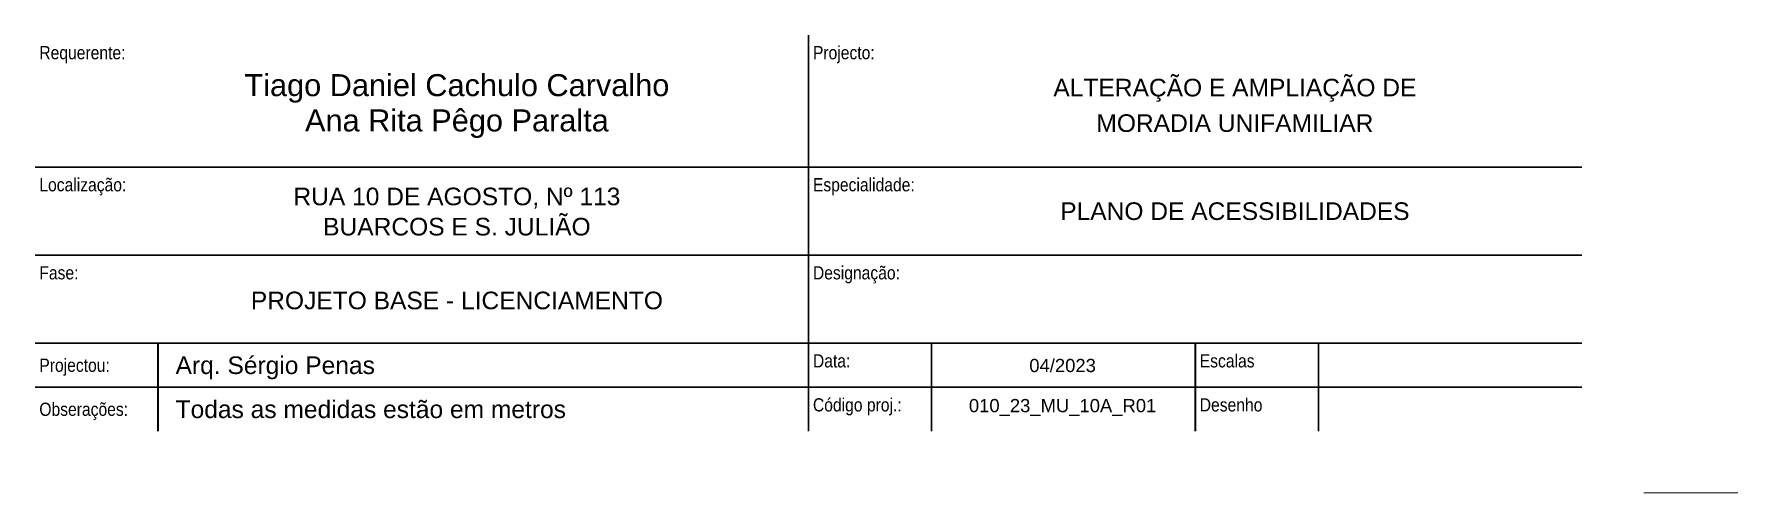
# Model space of a CAD drawing. Header units: millimetres. Extents: x 1778 to 2471, y 1406 to 1876.
# Drawn here: x 2049.43 to 2068.81, y 1473.73 to 1478.94 of the extents above; entities that cross this region are included whole.
import ezdxf
from ezdxf.enums import TextEntityAlignment as Align

# ---------------------------------------------------------------- set-up
doc = ezdxf.new("R2010")
doc.units = ezdxf.units.MM
doc.linetypes.add('SOLID_LINE', pattern=[0])
doc.layers.add('ARQ_LEGENDA', color=5, linetype='Continuous', lineweight=0)
doc.styles.add('Arial', font='arial.ttf', dxfattribs={"height": 0.2})

msp = doc.modelspace()

# ---------------------------------------------------------------- linework, layer by layer
at = {"layer": 'ARQ_LEGENDA'}
msp.add_line((2067.74, 1473.727), (2068.812, 1473.727), dxfattribs=at)
at = {"layer": 'ARQ_LEGENDA', "linetype": 'SOLID_LINE', "const_width": 0.02}
for points in [[(2058.24, 1478.927), (2058.24, 1474.427)], [(2067.04, 1477.427), (2049.44, 1477.427)], [(2067.04, 1476.427), (2049.44, 1476.427)], [(2067.04, 1475.427), (2049.44, 1475.427)], [(2050.84, 1475.427), (2050.84, 1474.427)], [(2059.64, 1475.427), (2059.64, 1474.427)], [(2062.64, 1475.427), (2062.64, 1474.427)], [(2064.04, 1475.427), (2064.04, 1474.427)], [(2067.04, 1474.927), (2049.44, 1474.927)]]:
    msp.add_lwpolyline(points, dxfattribs=at)

# ---------------------------------------------------------------- texts
at = {"layer": 'ARQ_LEGENDA', "linetype": 'SOLID_LINE', "style": 'Arial', "width": 0.85}
for s, p in [('Requerente:', (2049.49, 1478.727)), ('Projecto:', (2058.29, 1478.727)), ('Localização:', (2049.49, 1477.227)), ('Especialidade:', (2058.29, 1477.227)), ('Fase:', (2049.49, 1476.227)), ('Designação:', (2058.29, 1476.227)), ('Projectou:', (2049.49, 1475.177)), ('Data:', (2058.29, 1475.227)), ('Escalas', (2062.69, 1475.227)), ('Obserações:', (2049.49, 1474.677)), ('Código proj.:', (2058.29, 1474.727)), ('Desenho', (2062.69, 1474.727))]:
    msp.add_text(s, height=0.15, dxfattribs=at).set_placement(p, align=Align.MIDDLE_LEFT)
at = {"layer": 'ARQ_LEGENDA', "linetype": 'SOLID_LINE', "style": 'Arial'}
for s, height, p in [('Tiago Daniel Cachulo Carvalho', 0.25, (2054.24, 1478.327)), ('ALTERAÇÃO E AMPLIAÇÃO DE', 0.2, (2063.09, 1478.327)), ('Ana Rita Pêgo Paralta', 0.25, (2054.24, 1477.927)), ('MORADIA UNIFAMILIAR', 0.2, (2063.09, 1477.927)), ('RUA 10 DE AGOSTO, Nº 113', 0.2, (2054.24, 1477.077)), ('BUARCOS E S. JULIÃO', 0.2, (2054.24, 1476.777)), ('PLANO DE ACESSIBILIDADES', 0.2, (2063.09, 1476.927)), ('PROJETO BASE - LICENCIAMENTO', 0.2, (2054.24, 1475.913)), ('04/2023', 0.15, (2061.13, 1475.177)), ('010_23_MU_10A_R01', 0.15, (2061.13, 1474.698))]:
    msp.add_text(s, height=height, dxfattribs=at).set_placement(p, align=Align.MIDDLE)
for s, p in [('Arq. Sérgio Penas', (2051.04, 1475.177)), ('Todas as medidas estão em metros', (2051.04, 1474.677))]:
    msp.add_text(s, height=0.2, dxfattribs=at).set_placement(p, align=Align.MIDDLE_LEFT)

doc.saveas('drawing.dxf')
